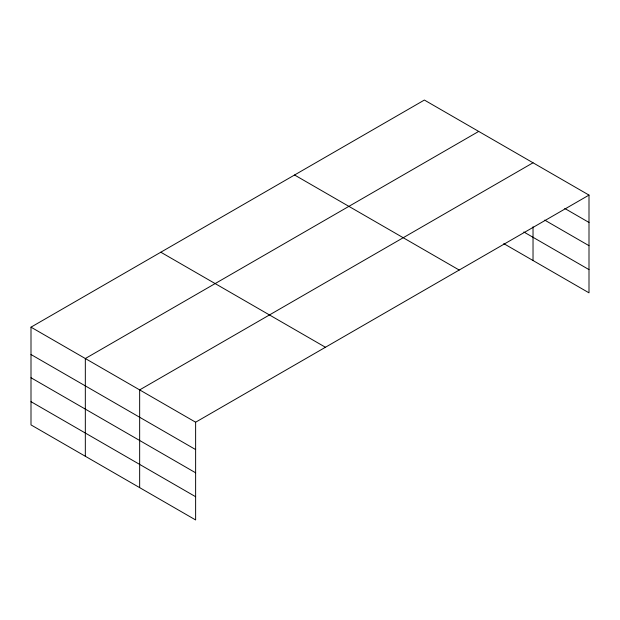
<?xml version="1.0" encoding="UTF-8"?>
<svg xmlns="http://www.w3.org/2000/svg" width="620" height="620" viewBox="0 0 620 620"><rect width="100%" height="100%" fill="white"/><g stroke="black" fill="none" stroke-linecap="round" stroke-linejoin="round"><path stroke-width="0.93" d="M589 195.099L424.375 100.052L31 327.166L31 424.901L195.625 519.947L195.625 422.212L589 195.099L589 292.834L503.773 243.629M478.702 131.417L85.328 358.531L85.328 456.266M533.029 162.781L139.655 389.895L139.655 487.63M564.774 208.467L589 222.456M544.724 220.115L589 245.683M523.83 231.988L589 269.615M294.562 174.995L459.188 270.041M160.812 252.216L325.438 347.262M31 327.166L195.625 422.212M31 354.524L195.625 449.57M31 377.751L195.625 472.796M31 401.675L195.625 496.721M533.029 226.765L533.029 260.524"/></g></svg>
